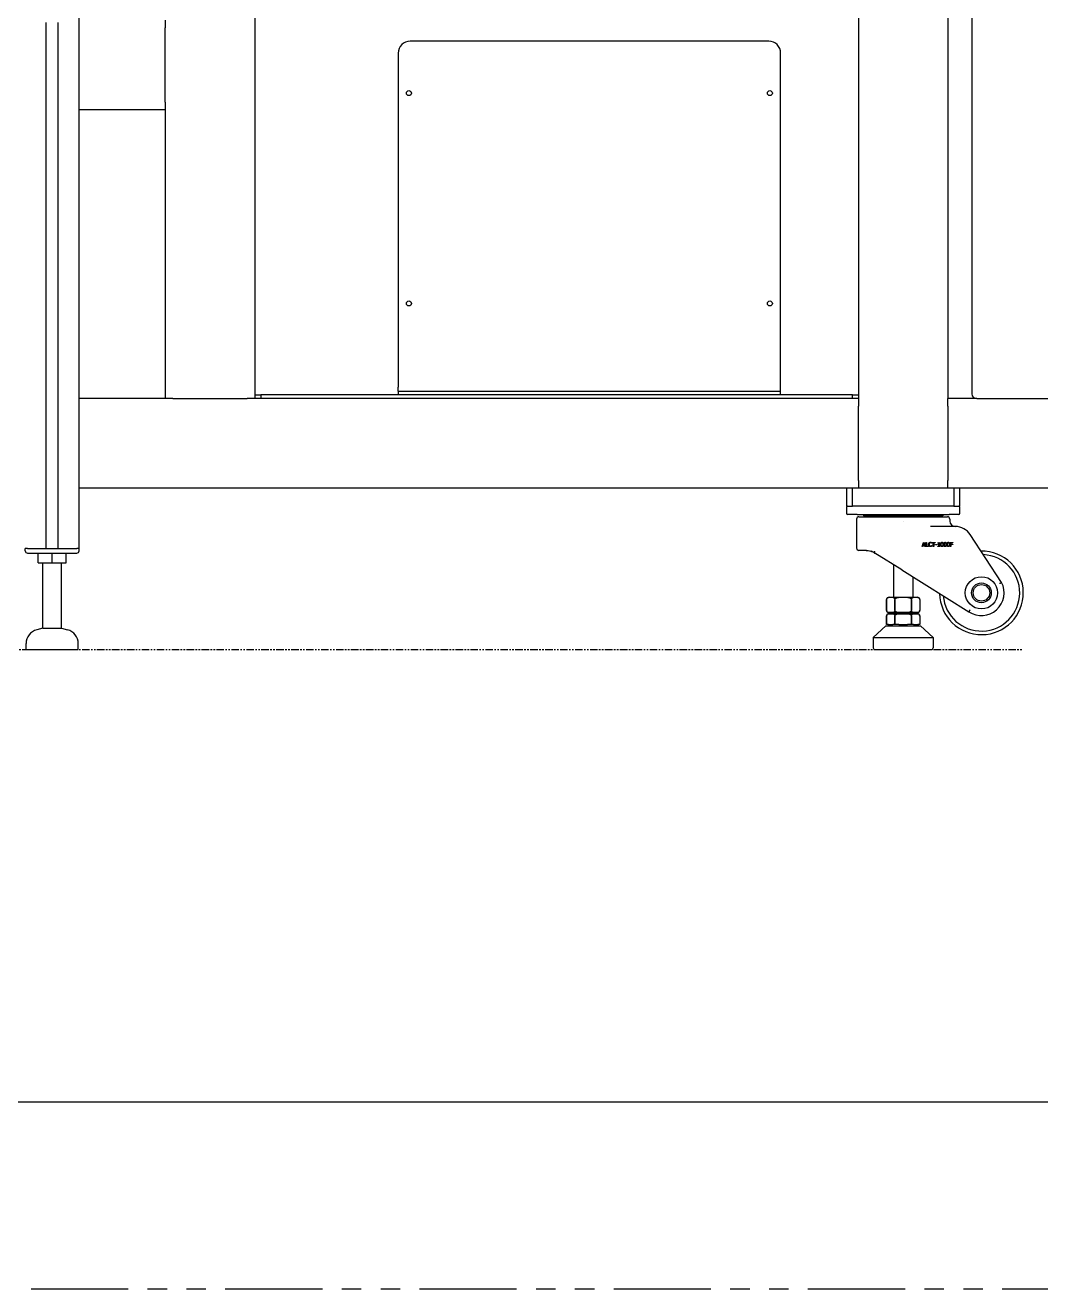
# Model space of a CAD drawing. Header units: millimetres. Extents: x 0 to 7722, y 0 to 5460.
# Drawn here: x 3570 to 4420, y 0 to 1057 of the extents above; entities that cross this region are included whole.
import ezdxf

# ---------------------------------------------------------------- set-up
doc = ezdxf.new("R2010")
doc.units = ezdxf.units.MM
doc.header["$LTSCALE"] = 5
doc.linetypes.add('PHANTOM', pattern=[2.5, 1.25, -0.25, 0.25, -0.25, 0.25, -0.25])
doc.layers.get('0').update_dxf_attribs({"linetype": 'CONTINUOUS'})
for name, color, linetype in [('3', 3, 'PHANTOM'), ('BORDER', 90, 'CONTINUOUS'), ('BORDER_TXT', 130, 'CONTINUOUS'), ('VIEW_BNDS', 253, 'PHANTOM')]:
    doc.layers.add(name, color=color, linetype=linetype)
doc.styles.add('BORDER_TXT', font='ROMANS')
doc.styles.get("Standard").update_dxf_attribs({"font": 'romans_2.shx', "width": 0.85, "bigfont": 'fhg.shx'})

# ---------------------------------------------------------------- blocks, each defined once
blk = doc.blocks.new('A2-BORDER')
at = {"layer": 'BORDER'}
blk.add_line((584, 12), (10, 12), dxfattribs=at)
at = {"layer": 'VIEW_BNDS'}
blk.add_line((0, 0), (594, 0), dxfattribs=at)
at = {"layer": 'BORDER_TXT', "style": 'BORDER_TXT'}
blk.add_attdef('PX-NUMBER', (92.136, 413.715), '', height=3.5, rotation=180, dxfattribs=at)
at = {"layer": 'BORDER_TXT'}
blk.add_attdef('VENDOR-JOB', (589, 12), '', height=3, rotation=90, dxfattribs=at)

msp = doc.modelspace()

# ---------------------------------------------------------------- linework, layer by layer
for p, q in [((4362.132, 1274.894), (4362.132, 748.894)), ((4342.132, 1259.894), (4342.132, 744.894)), ((3762.132, 1184.894), (3762.132, 744.894)), ((4267.132, 1184.894), (4267.132, 744.894)), ((3615.132, 619.589), (3615.132, 1101.589)), ((3587.632, 619.589), (3587.632, 1059.589)), ((3597.632, 619.589), (3597.632, 1059.589)), ((3687.132, 1061.589), (3687.132, 1055.189)), ((3687.132, 992.989), (3687.132, 1055.189)), ((4192.132, 1044.094), (3892.132, 1044.094)), ((3882.132, 1034.094), (3882.132, 754.494)), ((4202.132, 754.494), (4202.132, 1034.094)), ((3687.132, 986.589), (3615.132, 986.589)), ((3687.132, 992.989), (3687.132, 986.589)), ((3687.132, 986.589), (3687.132, 744.894)), ((3882.132, 751.294), (3882.132, 754.494)), ((3882.132, 751.294), (3892.132, 751.294)), ((3882.132, 751.294), (3882.132, 748.094)), ((3892.132, 751.294), (4192.132, 751.294)), ((4192.132, 751.294), (4202.132, 751.294)), ((4202.132, 751.294), (4202.132, 754.494)), ((4202.132, 748.094), (4202.132, 751.294)), ((3687.132, 744.894), (3615.132, 744.894)), ((3693.532, 744.894), (3687.132, 744.894)), ((3693.532, 744.894), (3755.732, 744.894)), ((3762.132, 744.894), (3755.732, 744.894)), ((3762.132, 748.094), (3767.132, 748.094)), ((3767.132, 744.894), (3762.132, 744.894)), ((3767.132, 748.094), (3767.132, 744.894)), ((4262.132, 748.094), (3767.132, 748.094)), ((4262.132, 744.894), (3767.132, 744.894)), ((4262.132, 744.894), (4262.132, 748.094)), ((4262.132, 748.094), (4267.132, 748.094)), ((4267.132, 744.894), (4262.132, 744.894)), ((4267.132, 744.894), (4267.132, 738.494)), ((4342.132, 738.494), (4342.132, 744.894)), ((4366.132, 744.894), (4342.132, 744.894)), ((4366.132, 744.894), (4678.132, 744.894)), ((4267.132, 676.294), (4267.132, 738.494)), ((4342.132, 738.494), (4342.132, 676.294)), ((4257.132, 669.894), (3615.132, 669.894)), ((4262.132, 669.894), (4257.132, 669.894)), ((4257.132, 669.894), (4257.132, 654.894)), ((4262.132, 654.894), (4262.132, 669.894)), ((4347.132, 669.894), (4262.132, 669.894)), ((4267.132, 676.294), (4267.132, 669.894)), ((4342.132, 669.894), (4342.132, 676.294)), ((4352.132, 669.894), (4347.132, 669.894)), ((4347.132, 669.894), (4347.132, 654.894)), ((4352.132, 654.894), (4352.132, 669.894)), ((4559.632, 669.894), (4352.132, 669.894)), ((4257.132, 654.894), (4262.132, 654.894)), ((4257.132, 653.894), (4257.132, 648.894)), ((4266.132, 647.894), (4258.132, 647.894)), ((4347.132, 654.894), (4262.132, 654.894)), ((4266.132, 647.894), (4343.132, 647.894)), ((4267.632, 646.094), (4341.632, 646.094)), ((4271.382, 647.894), (4271.382, 646.894)), ((4271.382, 646.894), (4337.882, 646.894)), ((4337.882, 647.894), (4337.882, 646.894)), ((4351.132, 647.894), (4343.132, 647.894)), ((4347.132, 654.894), (4352.132, 654.894)), ((4352.132, 648.894), (4352.132, 653.894)), ((4265.632, 644.094), (4265.632, 619.894)), ((4348.225, 637.894), (4327.507, 637.894)), ((4343.632, 644.094), (4343.632, 642.394)), ((4320.457, 621.145), (4321.637, 624.645)), ((4321.373, 622.521), (4321.912, 624.169)), ((4321.637, 624.645), (4322.21, 624.645)), ((4321.912, 624.169), (4322.454, 622.521)), ((4322.21, 624.645), (4323.39, 621.145)), ((4323.722, 621.145), (4323.722, 624.645)), ((4323.722, 624.645), (4324.187, 624.645)), ((4324.187, 624.645), (4324.187, 621.559)), ((4328.572, 624.412), (4328.572, 623.851)), ((4328.648, 624.231), (4328.648, 624.645)), ((4328.648, 624.645), (4331.462, 624.645)), ((4329.822, 624.231), (4328.648, 624.231)), ((4329.822, 621.145), (4329.822, 624.231)), ((4331.462, 624.231), (4330.288, 624.231)), ((4330.288, 624.231), (4330.288, 621.145)), ((4331.462, 624.645), (4331.462, 624.231)), ((4333.739, 623.848), (4333.739, 624.169)), ((4334.463, 624.656), (4334.826, 624.656)), ((4334.826, 624.656), (4334.826, 621.502)), ((4344.069, 621.145), (4344.069, 624.645)), ((4344.069, 624.645), (4346.162, 624.645)), ((4344.534, 624.231), (4344.534, 623.244)), ((4346.162, 624.231), (4344.534, 624.231)), ((4346.162, 624.645), (4346.162, 624.231)), ((4386.981, 591.176), (4360.766, 631.123)), ((3570.132, 617.589), (3570.132, 619.589)), ((3572.132, 619.589), (3570.132, 619.589)), ((3572.132, 619.589), (3613.132, 619.589)), ((3572.132, 615.589), (3613.132, 615.589)), ((3573.132, 619.589), (3587.632, 619.589)), ((3580.941, 607.589), (3580.941, 615.589)), ((3592.632, 607.589), (3592.632, 615.589)), ((3597.632, 619.589), (3612.132, 619.589)), ((3604.324, 607.589), (3604.324, 615.589)), ((3615.132, 619.589), (3613.132, 619.589)), ((3615.132, 617.589), (3615.132, 619.589)), ((4273.586, 617.894), (4267.632, 617.894)), ((4303.574, 601.51), (4280.789, 615.715)), ((4320.928, 621.145), (4320.457, 621.145)), ((4321.245, 622.124), (4320.928, 621.145)), ((4322.581, 622.124), (4321.245, 622.124)), ((4322.454, 622.521), (4321.373, 622.521)), ((4322.899, 621.145), (4322.581, 622.124)), ((4323.39, 621.145), (4322.899, 621.145)), ((4325.75, 621.145), (4323.722, 621.145)), ((4324.187, 621.559), (4325.75, 621.559)), ((4325.75, 621.559), (4325.75, 621.145)), ((4328.572, 623.851), (4328.535, 623.851)), ((4328.538, 621.939), (4328.572, 621.939)), ((4328.572, 621.939), (4328.572, 621.383)), ((4330.288, 621.145), (4329.822, 621.145)), ((4331.675, 622.464), (4331.675, 622.889)), ((4331.675, 622.889), (4332.999, 622.889)), ((4332.999, 622.464), (4331.675, 622.464)), ((4332.999, 622.889), (4332.999, 622.464)), ((4334.375, 623.848), (4333.739, 623.848)), ((4333.739, 621.145), (4333.739, 621.502)), ((4333.739, 621.502), (4334.375, 621.502)), ((4335.447, 621.145), (4333.739, 621.145)), ((4334.375, 621.502), (4334.375, 623.848)), ((4334.826, 621.502), (4335.447, 621.502)), ((4335.447, 621.502), (4335.447, 621.145)), ((4344.534, 621.145), (4344.069, 621.145)), ((4344.534, 623.244), (4346.094, 623.244)), ((4346.094, 622.83), (4344.534, 622.83)), ((4344.534, 622.83), (4344.534, 621.145)), ((4346.094, 623.244), (4346.094, 622.83)), ((3580.941, 607.589), (3592.632, 607.589)), ((3584.782, 552.853), (3584.782, 607.589)), ((3592.632, 607.589), (3604.324, 607.589)), ((3600.482, 552.853), (3600.482, 607.589)), ((4296.632, 607.939), (4296.632, 607.939)), ((4296.632, 605.838), (4296.632, 578.694)), ((4303.574, 601.51), (4359.604, 566.578)), ((4312.632, 595.862), (4312.632, 578.694)), ((4290.782, 567.894), (4290.782, 576.694)), ((4290.782, 576.694), (4290.782, 567.894)), ((4292.782, 578.694), (4316.482, 578.694)), ((4297.698, 576.694), (4297.698, 567.894)), ((4297.717, 567.894), (4297.717, 576.694)), ((4311.548, 576.694), (4311.548, 567.894)), ((4311.567, 567.894), (4311.567, 576.694)), ((4318.482, 576.694), (4318.482, 567.894)), ((4318.482, 576.694), (4318.482, 567.894)), ((4290.782, 555.894), (4290.782, 562.894)), ((4290.782, 562.894), (4290.782, 555.894)), ((4292.782, 565.894), (4316.482, 565.894)), ((4292.782, 564.894), (4316.482, 564.894)), ((4294.336, 565.894), (4294.336, 564.894)), ((4297.698, 562.894), (4297.698, 555.894)), ((4297.717, 555.894), (4297.717, 562.894)), ((4311.548, 562.894), (4311.548, 555.894)), ((4311.567, 555.894), (4311.567, 562.894)), ((4314.929, 565.894), (4314.929, 564.894)), ((4318.482, 562.894), (4318.482, 555.894)), ((4318.482, 562.894), (4318.482, 555.894)), ((3584.782, 552.853), (3579.677, 551.485)), ((3584.782, 552.853), (3600.482, 552.853)), ((3600.482, 552.853), (3605.588, 551.485)), ((4290.132, 554.894), (4279.632, 544.894)), ((4290.132, 554.894), (4319.132, 554.894)), ((4292.49, 555.894), (4290.782, 555.894)), ((4292.132, 555.894), (4292.132, 554.894)), ((4292.49, 555.894), (4295.99, 555.894)), ((4297.698, 555.894), (4295.99, 555.894)), ((4297.698, 555.894), (4297.717, 555.894)), ((4301.132, 555.894), (4297.717, 555.894)), ((4301.132, 555.894), (4308.132, 555.894)), ((4311.548, 555.894), (4308.132, 555.894)), ((4311.548, 555.894), (4311.567, 555.894)), ((4313.275, 555.894), (4311.567, 555.894)), ((4313.275, 555.894), (4316.775, 555.894)), ((4318.482, 555.894), (4316.775, 555.894)), ((4317.132, 555.894), (4317.132, 554.894)), ((4319.132, 554.894), (4329.632, 544.894)), ((3570.782, 534.894), (3570.782, 539.894)), ((3614.482, 534.894), (3614.482, 539.894)), ((4279.632, 544.894), (4329.632, 544.894)), ((4279.632, 544.894), (4279.632, 536.394)), ((4329.632, 544.894), (4329.632, 536.394)), ((3570.782, 534.894), (3614.482, 534.894)), ((4281.132, 534.894), (4328.132, 534.894))]:
    msp.add_line(p, q)
for centre, radius in [((3891.132, 1000.594), 2.067), ((4193.132, 1000.594), 2.067), ((3891.132, 824.594), 2.067), ((4193.132, 824.594), 2.067), ((4370.132, 582.394), 13.5), ((4370.132, 582.394), 8.25), ((4370.132, 582.394), 6.9)]:
    msp.add_circle(centre, radius)
for centre, radius, start, end in [((3892.132, 1034.094), 10, 90, 180), ((4192.132, 1034.094), 10, 0, 90), ((4366.132, 748.894), 4, 180, 270), ((4258.132, 653.894), 1, 90, 180), ((4258.132, 648.894), 1, 180, 270), ((4267.632, 644.094), 2, 90, 180), ((4279.482, 646.819), 3.575, 178.797902, 191.70058), ((4329.782, 646.819), 3.575, 348.29942, 1.202098), ((4341.632, 644.094), 2, 0, 90), ((4351.132, 653.894), 1, 0, 90), ((4351.132, 648.894), 1, 270, 0), ((4348.132, 642.394), 4.5, 180, 270), ((4348.225, 622.894), 15, 33.274715, 90), ((3572.132, 617.589), 2, 180, 270), ((3613.132, 617.589), 2, 270, 0), ((4267.632, 619.894), 2, 180, 270), ((4370.132, 582.394), 35, 180.919985, 90.582127), ((4370.132, 582.394), 32, 184.462877, 87.063133), ((4370.132, 582.394), 19, 236.348633, 27.530705), ((4292.782, 576.694), 2, 90, 180), ((4316.482, 576.694), 2, 0, 90), ((4292.782, 567.894), 2, 180, 270), ((4292.782, 562.894), 2, 90, 180), ((4316.482, 567.894), 2, 270, 0), ((4316.482, 562.894), 2, 0, 90), ((3582.782, 539.894), 12, 105, 180), ((3602.482, 539.894), 12, 0, 75), ((4281.132, 536.394), 1.5, 180, 270), ((4328.132, 536.394), 1.5, 270, 0)]:
    msp.add_arc(centre, radius, start, end)
for points, knots in [([(4304.704, 642.374), (4304.689, 642.378), (4304.675, 642.382), (4304.66, 642.386), (4304.655, 642.387), (4304.637, 642.392), (4304.632, 642.394)], [-0.00449032921, -0.00449032921, -0.00449032921, -0.00449032921, -0.00000000021, -0.00000000021, -0.00000000021, 0.00146281453, 0.00146281453, 0.00146281453, 0.00146281453]), ([(4273.586, 617.894), (4274.721, 617.894), (4276.06, 617.743), (4277.482, 617.296), (4277.838, 617.184), (4278.199, 617.054), (4278.565, 616.902), (4279.296, 616.599), (4280.047, 616.209), (4280.782, 615.72)], [-3.43379361, -3.43379361, -3.43379361, -3.43379361, -2.71127901, -2.71127901, -2.71127901, -2.53065036, -2.53065036, -2.53065036, -2.16939308, -2.16939308, -2.16939308, -2.16939308]), ([(4274.059, 617.885), (4273.981, 617.888), (4273.913, 617.889), (4273.843, 617.89), (4273.833, 617.89), (4273.82, 617.891), (4273.817, 617.891), (4273.811, 617.891), (4273.808, 617.891), (4273.805, 617.891), (4273.804, 617.891), (4273.803, 617.891), (4273.803, 617.891), (4273.803, 617.891), (4273.803, 617.891), (4273.803, 617.891), (4273.803, 617.891), (4273.803, 617.891)], [0.120272757, 0.120272757, 0.120272757, 0.120272757, 0.273807918, 0.273807918, 0.299459718, 0.299459718, 0.309079121, 0.309079121, 0.315919584, 0.315919584, 0.3176297, 0.3176297, 0.318057229, 0.318057229, 0.318270993, 0.318270993, 0.318377876, 0.318377876, 0.318377876, 0.318377876]), ([(4280.642, 617.397), (4280.588, 617.264), (4280.546, 617.131), (4280.515, 617.001), (4280.484, 616.873), (4280.464, 616.749), (4280.456, 616.63), (4280.445, 616.488), (4280.451, 616.356), (4280.473, 616.237), (4280.484, 616.18), (4280.499, 616.127), (4280.517, 616.076), (4280.573, 615.92), (4280.663, 615.799), (4280.782, 615.72)], [-0.000676117, -0.000676117, -0.000676117, -0.000676117, 0.044156982, 0.044156982, 0.044156982, 0.088309582, 0.088309582, 0.088309582, 0.141257959, 0.141257959, 0.141257959, 0.166448691, 0.166448691, 0.166448691, 0.244578809, 0.244578809, 0.244578809, 0.244578809]), ([(4280.782, 615.72), (4280.785, 615.718), (4280.787, 615.717), (4280.788, 615.716), (4280.789, 615.715), (4280.789, 615.715), (4280.789, 615.715)], [0.06988868256, 0.06988868256, 0.06988868256, 0.06988868256, 0.07167820032, 0.07167820032, 0.07167820032, 0.07306681272, 0.07306681272, 0.07306681272, 0.07306681272]), ([(4385.252, 590.165), (4385.486, 590.301), (4385.717, 590.436), (4385.931, 590.561), (4386.138, 590.682), (4386.326, 590.792), (4386.484, 590.885), (4386.642, 590.977), (4386.767, 591.05), (4386.852, 591.1), (4386.937, 591.15), (4386.981, 591.176), (4386.981, 591.176)], [-0.315360779, -0.315360779, -0.315360779, -0.315360779, -0.234314128, -0.234314128, -0.234314128, -0.156124217, -0.156124217, -0.156124217, -0.078036926, -0.078036926, -0.078036926, 0, 0, 0, 0]), ([(4290.782, 576.694), (4290.782, 576.858), (4290.808, 577.048), (4290.898, 577.391), (4290.99, 577.587), (4291.226, 577.953), (4291.43, 578.136), (4292.005, 578.509), (4292.455, 578.6), (4293.363, 578.689), (4293.822, 578.688), (4294.24, 578.688), (4294.658, 578.688), (4295.117, 578.689), (4296.026, 578.6), (4296.476, 578.509), (4297.05, 578.136), (4297.254, 577.953), (4297.49, 577.587), (4297.582, 577.391), (4297.672, 577.048), (4297.698, 576.858), (4297.698, 576.694)], [-0.72963889, -0.72963889, -0.72963889, -0.72963889, -0.68040268, -0.68040268, -0.61328894, -0.61328894, -0.50142817, -0.50142817, -0.25071408, -0.25071408, 0, 0, 0, 0.25071408, 0.25071408, 0.50142817, 0.50142817, 0.61328894, 0.61328894, 0.68040268, 0.68040268, 0.72963889, 0.72963889, 0.72963889, 0.72963889]), ([(4297.717, 576.694), (4297.717, 576.858), (4297.769, 577.048), (4297.949, 577.391), (4298.132, 577.587), (4298.604, 577.953), (4299.012, 578.136), (4300.162, 578.509), (4301.061, 578.6), (4302.879, 578.689), (4303.797, 578.688), (4304.632, 578.688), (4305.468, 578.688), (4306.386, 578.689), (4308.204, 578.6), (4309.103, 578.509), (4310.253, 578.136), (4310.661, 577.953), (4311.132, 577.587), (4311.316, 577.391), (4311.496, 577.048), (4311.548, 576.858), (4311.548, 576.694)], [-0.72963889, -0.72963889, -0.72963889, -0.72963889, -0.68040268, -0.68040268, -0.61328894, -0.61328894, -0.50142817, -0.50142817, -0.25071408, -0.25071408, 0, 0, 0, 0.25071408, 0.25071408, 0.50142817, 0.50142817, 0.61328894, 0.61328894, 0.68040268, 0.68040268, 0.72963889, 0.72963889, 0.72963889, 0.72963889]), ([(4311.567, 576.694), (4311.567, 576.858), (4311.593, 577.048), (4311.683, 577.391), (4311.775, 577.587), (4312.01, 577.953), (4312.214, 578.136), (4312.789, 578.509), (4313.239, 578.6), (4314.148, 578.689), (4314.607, 578.688), (4315.025, 578.688), (4315.443, 578.688), (4315.902, 578.689), (4316.81, 578.6), (4317.26, 578.509), (4317.835, 578.136), (4318.039, 577.953), (4318.275, 577.587), (4318.367, 577.391), (4318.457, 577.048), (4318.482, 576.858), (4318.482, 576.694)], [-0.72963889, -0.72963889, -0.72963889, -0.72963889, -0.68040268, -0.68040268, -0.61328894, -0.61328894, -0.50142817, -0.50142817, -0.25071408, -0.25071408, 0, 0, 0, 0.25071408, 0.25071408, 0.50142817, 0.50142817, 0.61328894, 0.61328894, 0.68040268, 0.68040268, 0.72963889, 0.72963889, 0.72963889, 0.72963889]), ([(4297.698, 567.894), (4297.698, 567.73), (4297.672, 567.539), (4297.582, 567.196), (4297.49, 567), (4297.254, 566.635), (4297.05, 566.451), (4296.476, 566.079), (4296.026, 565.988), (4295.117, 565.898), (4294.658, 565.899), (4293.822, 565.899), (4293.363, 565.898), (4292.455, 565.988), (4292.005, 566.079), (4291.43, 566.451), (4291.226, 566.635), (4290.99, 567), (4290.898, 567.196), (4290.808, 567.539), (4290.782, 567.73), (4290.782, 567.894)], [0.72963889, 0.72963889, 0.72963889, 0.72963889, 0.7788751, 0.7788751, 0.84598885, 0.84598885, 0.95784962, 0.95784962, 1.2085637, 1.2085637, 1.45927779, 1.45927779, 1.70999187, 1.70999187, 1.96070596, 1.96070596, 2.07256672, 2.07256672, 2.13968047, 2.13968047, 2.18891668, 2.18891668, 2.18891668, 2.18891668]), ([(4290.782, 562.894), (4290.782, 563.058), (4290.808, 563.248), (4290.898, 563.591), (4290.99, 563.787), (4291.226, 564.153), (4291.43, 564.336), (4292.005, 564.709), (4292.455, 564.8), (4293.363, 564.889), (4293.822, 564.888), (4294.24, 564.888), (4294.658, 564.888), (4295.117, 564.889), (4296.026, 564.8), (4296.476, 564.709), (4297.05, 564.336), (4297.254, 564.153), (4297.49, 563.787), (4297.582, 563.591), (4297.672, 563.248), (4297.698, 563.058), (4297.698, 562.894)], [-0.72963889, -0.72963889, -0.72963889, -0.72963889, -0.68040268, -0.68040268, -0.61328894, -0.61328894, -0.50142817, -0.50142817, -0.25071408, -0.25071408, 0, 0, 0, 0.25071408, 0.25071408, 0.50142817, 0.50142817, 0.61328894, 0.61328894, 0.68040268, 0.68040268, 0.72963889, 0.72963889, 0.72963889, 0.72963889]), ([(4311.548, 567.894), (4311.548, 567.73), (4311.496, 567.539), (4311.316, 567.196), (4311.132, 567), (4310.661, 566.635), (4310.253, 566.451), (4309.103, 566.079), (4308.204, 565.988), (4306.386, 565.898), (4305.468, 565.899), (4303.797, 565.899), (4302.879, 565.898), (4301.061, 565.988), (4300.162, 566.079), (4299.012, 566.451), (4298.604, 566.635), (4298.132, 567), (4297.949, 567.196), (4297.769, 567.539), (4297.717, 567.73), (4297.717, 567.894)], [0.72963889, 0.72963889, 0.72963889, 0.72963889, 0.7788751, 0.7788751, 0.84598885, 0.84598885, 0.95784962, 0.95784962, 1.2085637, 1.2085637, 1.45927779, 1.45927779, 1.70999187, 1.70999187, 1.96070596, 1.96070596, 2.07256672, 2.07256672, 2.13968047, 2.13968047, 2.18891668, 2.18891668, 2.18891668, 2.18891668]), ([(4297.717, 562.894), (4297.717, 563.058), (4297.769, 563.248), (4297.949, 563.591), (4298.132, 563.787), (4298.604, 564.153), (4299.012, 564.336), (4300.162, 564.709), (4301.061, 564.8), (4302.879, 564.889), (4303.797, 564.888), (4304.632, 564.888), (4305.468, 564.888), (4306.386, 564.889), (4308.204, 564.8), (4309.103, 564.709), (4310.253, 564.336), (4310.661, 564.153), (4311.132, 563.787), (4311.316, 563.591), (4311.496, 563.248), (4311.548, 563.058), (4311.548, 562.894)], [-0.72963889, -0.72963889, -0.72963889, -0.72963889, -0.68040268, -0.68040268, -0.61328894, -0.61328894, -0.50142817, -0.50142817, -0.25071408, -0.25071408, 0, 0, 0, 0.25071408, 0.25071408, 0.50142817, 0.50142817, 0.61328894, 0.61328894, 0.68040268, 0.68040268, 0.72963889, 0.72963889, 0.72963889, 0.72963889]), ([(4318.482, 567.894), (4318.482, 567.73), (4318.457, 567.539), (4318.367, 567.196), (4318.275, 567), (4318.039, 566.635), (4317.835, 566.451), (4317.26, 566.079), (4316.81, 565.988), (4315.902, 565.898), (4315.443, 565.899), (4314.607, 565.899), (4314.148, 565.898), (4313.239, 565.988), (4312.789, 566.079), (4312.214, 566.451), (4312.01, 566.635), (4311.775, 567), (4311.683, 567.196), (4311.593, 567.539), (4311.567, 567.73), (4311.567, 567.894)], [0.72963889, 0.72963889, 0.72963889, 0.72963889, 0.7788751, 0.7788751, 0.84598885, 0.84598885, 0.95784962, 0.95784962, 1.2085637, 1.2085637, 1.45927779, 1.45927779, 1.70999187, 1.70999187, 1.96070596, 1.96070596, 2.07256672, 2.07256672, 2.13968047, 2.13968047, 2.18891668, 2.18891668, 2.18891668, 2.18891668]), ([(4311.567, 562.894), (4311.567, 563.058), (4311.593, 563.248), (4311.683, 563.591), (4311.775, 563.787), (4312.01, 564.153), (4312.214, 564.336), (4312.789, 564.709), (4313.239, 564.8), (4314.148, 564.889), (4314.607, 564.888), (4315.025, 564.888), (4315.443, 564.888), (4315.902, 564.889), (4316.81, 564.8), (4317.26, 564.709), (4317.835, 564.336), (4318.039, 564.153), (4318.275, 563.787), (4318.367, 563.591), (4318.457, 563.248), (4318.482, 563.058), (4318.482, 562.894)], [-0.72963889, -0.72963889, -0.72963889, -0.72963889, -0.68040268, -0.68040268, -0.61328894, -0.61328894, -0.50142817, -0.50142817, -0.25071408, -0.25071408, 0, 0, 0, 0.25071408, 0.25071408, 0.50142817, 0.50142817, 0.61328894, 0.61328894, 0.68040268, 0.68040268, 0.72963889, 0.72963889, 0.72963889, 0.72963889]), ([(4360.688, 568.259), (4360.686, 568.255), (4360.683, 568.251), (4360.681, 568.248), (4360.537, 568.025), (4360.395, 567.805), (4360.263, 567.6), (4360.133, 567.399), (4360.015, 567.216), (4359.916, 567.062), (4359.817, 566.908), (4359.739, 566.787), (4359.685, 566.703), (4359.631, 566.62), (4359.604, 566.578), (4359.604, 566.578)], [-0.315170806, -0.315170806, -0.315170806, -0.315170806, -0.313865901, -0.313865901, -0.313865901, -0.234380272, -0.234380272, -0.234380272, -0.156245964, -0.156245964, -0.156245964, -0.078120748, -0.078120748, -0.078120748, 0, 0, 0, 0])]:
    msp.add_open_spline(points, degree=3, knots=knots)
for points, degree in [([(4325.917, 622.892), (4325.917, 623.332), (4326.141, 623.984), (4326.354, 624.225)], 2), ([(4326.354, 624.225), (4326.564, 624.461), (4327.136, 624.707), (4327.491, 624.707)], 2), ([(4326.714, 623.95), (4326.566, 623.771), (4326.402, 623.23), (4326.402, 622.892)], 2), ([(4327.488, 624.31), (4327.264, 624.31), (4326.864, 624.126), (4326.714, 623.95)], 2), ([(4328.141, 624.143), (4328.007, 624.217), (4327.692, 624.31), (4327.488, 624.31)], 2), ([(4327.491, 624.707), (4327.667, 624.707), (4327.976, 624.656), (4328.107, 624.617)], 2), ([(4328.107, 624.617), (4328.22, 624.58), (4328.455, 624.475), (4328.572, 624.412)], 2), ([(4328.535, 623.851), (4328.472, 623.908), (4328.28, 624.066), (4328.141, 624.143)], 2), ([(4333.739, 624.169), (4334.1, 624.169), (4334.44, 624.373), (4334.463, 624.656)], 2), ([(4336.031, 622.892), (4336.031, 623.84), (4336.579, 624.716), (4337.151, 624.716)], 2), ([(4336.508, 622.892), (4336.508, 623.235), (4336.559, 623.78), (4336.63, 623.959)], 2), ([(4336.63, 623.959), (4336.703, 624.143), (4336.956, 624.327), (4337.151, 624.327)], 2), ([(4337.151, 624.716), (4337.727, 624.716), (4338.269, 623.808), (4338.269, 622.895)], 2), ([(4337.151, 624.327), (4337.347, 624.327), (4337.594, 624.143), (4337.665, 623.964)], 2), ([(4337.665, 623.964), (4337.736, 623.786), (4337.792, 623.255), (4337.792, 622.895)], 2), ([(4338.658, 622.892), (4338.658, 623.84), (4339.205, 624.716), (4339.778, 624.716)], 2), ([(4339.134, 622.892), (4339.134, 623.235), (4339.185, 623.78), (4339.256, 623.959)], 2), ([(4339.256, 623.959), (4339.33, 624.143), (4339.582, 624.327), (4339.778, 624.327)], 2), ([(4339.778, 624.716), (4340.354, 624.716), (4340.895, 623.808), (4340.895, 622.895)], 2), ([(4339.778, 624.327), (4339.974, 624.327), (4340.22, 624.143), (4340.291, 623.964)], 2), ([(4340.291, 623.964), (4340.362, 623.786), (4340.419, 623.255), (4340.419, 622.895)], 2), ([(4341.284, 622.892), (4341.284, 623.84), (4341.831, 624.716), (4342.404, 624.716)], 2), ([(4341.76, 622.892), (4341.76, 623.235), (4341.812, 623.78), (4341.882, 623.959)], 2), ([(4341.882, 623.959), (4341.956, 624.143), (4342.209, 624.327), (4342.404, 624.327)], 2), ([(4342.404, 624.716), (4342.98, 624.716), (4343.522, 623.808), (4343.522, 622.895)], 2), ([(4342.404, 624.327), (4342.6, 624.327), (4342.847, 624.143), (4342.918, 623.964)], 2), ([(4342.918, 623.964), (4342.989, 623.786), (4343.045, 623.255), (4343.045, 622.895)], 2), ([(4277.892, 617.16), (4277.782, 617.198), (4277.674, 617.234), (4277.568, 617.268)], 3), ([(4278.634, 616.873), (4278.302, 617.013), (4277.983, 617.13), (4277.68, 617.231)], 3), ([(4326.357, 621.542), (4326.147, 621.769), (4325.917, 622.45), (4325.917, 622.892)], 2), ([(4327.483, 621.083), (4327.142, 621.083), (4326.566, 621.312), (4326.357, 621.542)], 2), ([(4326.402, 622.892), (4326.402, 622.532), (4326.575, 622.013), (4326.725, 621.834)], 2), ([(4326.725, 621.834), (4326.873, 621.661), (4327.267, 621.485), (4327.488, 621.485)], 2), ([(4328.107, 621.185), (4327.953, 621.134), (4327.692, 621.083), (4327.483, 621.083)], 2), ([(4327.488, 621.485), (4327.69, 621.485), (4328.033, 621.585), (4328.166, 621.658)], 2), ([(4328.572, 621.383), (4328.455, 621.329), (4328.251, 621.23), (4328.107, 621.185)], 2), ([(4328.166, 621.658), (4328.294, 621.732), (4328.484, 621.885), (4328.538, 621.939)], 2), ([(4337.151, 621.071), (4336.573, 621.071), (4336.031, 621.97), (4336.031, 622.892)], 2), ([(4336.627, 621.837), (4336.553, 622.03), (4336.508, 622.523), (4336.508, 622.892)], 2), ([(4337.151, 621.46), (4336.947, 621.46), (4336.695, 621.656), (4336.627, 621.837)], 2), ([(4338.269, 622.895), (4338.269, 621.953), (4337.722, 621.071), (4337.151, 621.071)], 2), ([(4337.668, 621.829), (4337.597, 621.644), (4337.344, 621.46), (4337.151, 621.46)], 2), ([(4337.792, 622.895), (4337.792, 622.535), (4337.736, 622.002), (4337.668, 621.829)], 2), ([(4339.778, 621.071), (4339.199, 621.071), (4338.658, 621.97), (4338.658, 622.892)], 2), ([(4339.253, 621.837), (4339.179, 622.03), (4339.134, 622.523), (4339.134, 622.892)], 2), ([(4339.778, 621.46), (4339.574, 621.46), (4339.321, 621.656), (4339.253, 621.837)], 2), ([(4340.895, 622.895), (4340.895, 621.953), (4340.348, 621.071), (4339.778, 621.071)], 2), ([(4340.294, 621.829), (4340.223, 621.644), (4339.971, 621.46), (4339.778, 621.46)], 2), ([(4340.419, 622.895), (4340.419, 622.535), (4340.362, 622.002), (4340.294, 621.829)], 2), ([(4342.404, 621.071), (4341.826, 621.071), (4341.284, 621.97), (4341.284, 622.892)], 2), ([(4341.88, 621.837), (4341.806, 622.03), (4341.76, 622.523), (4341.76, 622.892)], 2), ([(4342.404, 621.46), (4342.2, 621.46), (4341.948, 621.656), (4341.88, 621.837)], 2), ([(4343.522, 622.895), (4343.522, 621.953), (4342.974, 621.071), (4342.404, 621.071)], 2), ([(4342.921, 621.829), (4342.85, 621.644), (4342.597, 621.46), (4342.404, 621.46)], 2), ([(4343.045, 622.895), (4343.045, 622.535), (4342.989, 622.002), (4342.921, 621.829)], 2)]:
    msp.add_open_spline(points, degree=degree)
at = {"layer": '3'}
msp.add_line((3042.632, 534.894), (4404.632, 534.894), dxfattribs=at)

# ---------------------------------------------------------------- block references
at = {"xscale": 13, "yscale": 13, "zscale": 13}
msp.add_blockref('A2-BORDER', (0, 0), dxfattribs=at)

doc.saveas('drawing.dxf')
